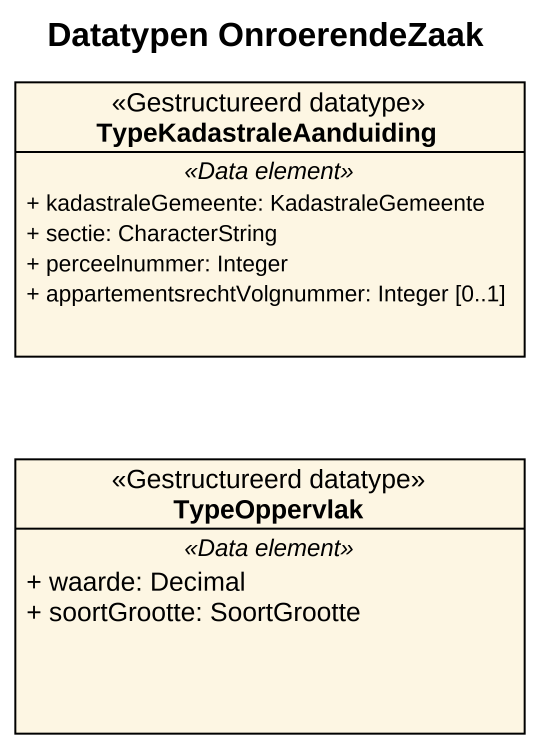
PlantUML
@startuml
title Datatypen OnroerendeZaak
hide circle
hide empty members
skinparam classAttributeIconSize 0
class TypeKadastraleAanduiding <<Gestructureerd datatype>> {
  .. <<Data element>> ..
  + kadastraleGemeente: KadastraleGemeente
  + sectie: CharacterString
  + perceelnummer: Integer
  + appartementsrechtVolgnummer: Integer [0..1]
}
class TypeOppervlak <<Gestructureerd datatype>> {
  .. <<Data element>> ..
  + waarde: Decimal
  + soortGrootte: SoortGrootte
}
@enduml
